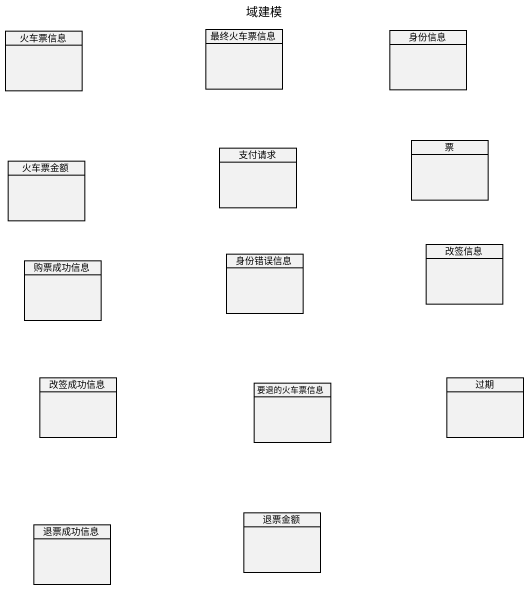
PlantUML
@startuml
title 域建模
hide circle
hide empty members
class 火车票信息
class 最终火车票信息
class 身份信息
class 火车票金额
class 支付请求
class 票
class 购票成功信息
class 身份错误信息
class 改签信息
class 改签成功信息
class 要退的火车票信息
class 过期
class 退票成功信息
class 退票金额
@enduml
